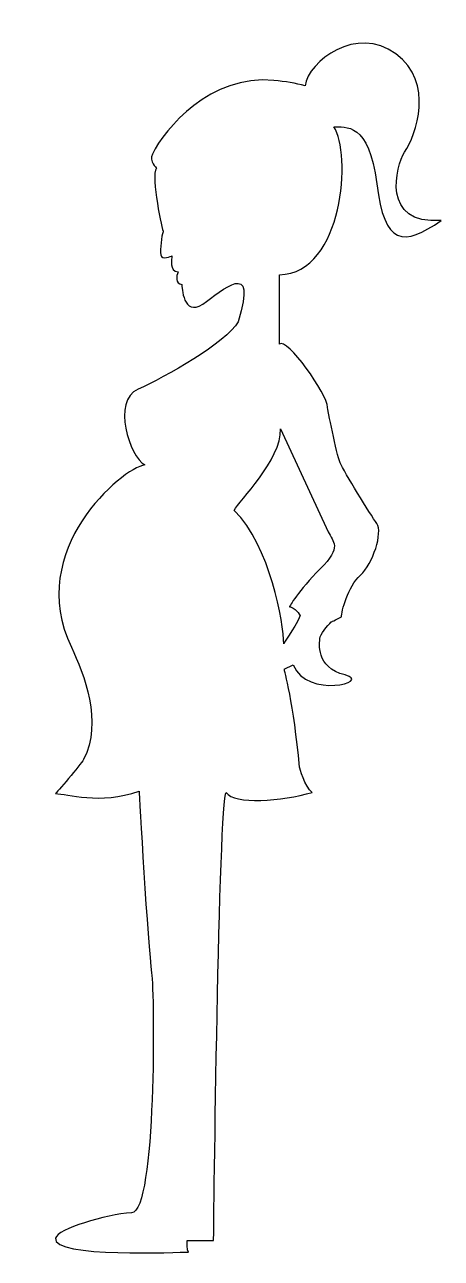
# Model space of a CAD drawing. Header units: centimetres. Extents: x -3.3 to 2.9, y -9.1 to 9.3.
import ezdxf

# ---------------------------------------------------------------- set-up
doc = ezdxf.new("R2010")
doc.units = ezdxf.units.CM
doc.header["$MEASUREMENT"] = 0
doc.layers.add('Camada 1', color=7, linetype='Continuous')

msp = doc.modelspace()

# ---------------------------------------------------------------- linework, layer by layer
at = {"layer": 'Camada 1'}
for points, knots in [([(0.94895, -2.14765), (0.49826, -2.27917), (-0.2153, -2.33553), (-0.32804, -2.14765), (-0.32804, -2.14765), (-0.44075, -2.24152), (-0.51589, -8.66431), (-0.51589, -8.81459), (-0.51589, -8.81459), (-0.51589, -8.81459), (-0.91022, -8.81459), (-0.91022, -8.81459), (-0.91022, -8.81459), (-0.91022, -8.81459), (-0.91022, -8.96482), (-0.89143, -8.98361), (-0.89143, -8.98361), (-1.00406, -8.98361), (-2.91967, -9.07754), (-2.86332, -8.77702), (-2.86332, -8.77702), (-2.83887, -8.64653), (-2.11219, -8.42018), (-1.73657, -8.40139), (-1.73657, -8.40139), (-1.36095, -8.3826), (-1.39351, -5.13119), (-1.43608, -4.83327), (-1.43608, -4.83327), (-1.49244, -4.43893), (-1.62385, -2.14767), (-1.62385, -2.12888), (-1.62385, -2.12888), (-2.20604, -2.33547), (-2.69433, -2.16661), (-2.86332, -2.16661), (-2.86332, -2.16661), (-2.86332, -2.16661), (-2.48777, -1.7347), (-2.44845, -1.65954), (-2.44845, -1.65954), (-2.15913, -1.10651), (-2.44112, -0.3789), (-2.62797, 0.01178), (-2.62797, 0.01178), (-3.32107, 1.46093), (-1.87293, 2.6732), (-1.53871, 2.72265), (-1.53871, 2.72265), (-1.76152, 2.8464), (-2.0338, 3.67584), (-1.6378, 3.84906), (-1.6378, 3.84906), (-1.24164, 4.02242), (-0.32557, 4.54229), (-0.15238, 4.85173), (-0.15238, 4.85173), (0.14472, 5.81725), (-0.38826, 5.31054), (-0.67824, 5.11515), (-0.67824, 5.11515), (-0.9682, 4.91976), (-0.98714, 5.37365), (-0.98714, 5.40513), (-0.98714, 5.40513), (-1.08803, 5.42399), (-1.07252, 5.52467), (-1.04104, 5.59399), (-1.04104, 5.59399), (-1.18595, 5.60661), (-1.13214, 5.78338), (-1.13468, 5.83082), (-1.13468, 5.83082), (-1.13468, 5.83082), (-1.29287, 5.76243), (-1.30216, 5.84553), (-1.30216, 5.84553), (-1.31131, 5.92874), (-1.29057, 6.12993), (-1.26546, 6.19034), (-1.26546, 6.19034), (-1.26546, 6.19034), (-1.4616, 7.00761), (-1.36354, 7.1384), (-1.36354, 7.1384), (-1.36354, 7.1384), (-1.4793, 7.23683), (-1.4249, 7.34634), (-1.4249, 7.34634), (-1.23675, 7.72488), (-0.56905, 8.53149), (0.37993, 8.44156), (0.37993, 8.44156), (0.54974, 8.42547), (0.70315, 8.39862), (0.84131, 8.36113), (0.84131, 8.36113), (0.89259, 8.72559), (1.6063, 9.27021), (2.18841, 8.83831), (2.18841, 8.83831), (2.77055, 8.40638), (2.48882, 7.63641), (2.31986, 7.37347), (2.31986, 7.37347), (2.19061, 7.17233), (1.9631, 6.28429), (2.86448, 6.35935), (2.86448, 6.35935), (2.30108, 5.96494), (2.01945, 5.98364), (1.90674, 6.90392), (1.90674, 6.90392), (1.794, 7.82419), (1.43716, 7.74905), (1.26817, 7.74905), (1.26817, 7.74905), (1.53111, 7.37347), (1.41837, 5.5706), (0.46064, 5.55182), (0.46064, 5.55182), (0.46064, 5.57061), (0.46064, 4.51891), (0.46064, 4.51891), (0.46064, 4.51891), (0.57335, 4.63154), (1.17435, 3.76778), (1.17435, 3.57993), (1.17435, 3.57993), (1.17435, 3.57993), (1.30577, 2.88508), (1.36212, 2.75358), (1.36212, 2.75358), (1.41847, 2.62208), (1.81289, 1.98354), (1.90676, 1.85209), (1.90676, 1.85209), (2.00061, 1.72067), (1.85046, 1.25112), (1.6626, 1.0821), (1.6626, 1.0821), (1.47474, 0.91308), (1.3809, 0.53753), (1.3809, 0.46239), (1.3809, 0.46239), (1.23062, 0.38725), (1.23062, 0.38725), (1.23062, 0.38725), (1.23062, 0.38725), (1.17434, 0.33089), (1.0616, 0.19948), (1.0616, 0.14309), (1.0616, 0.14309), (1.0616, 0.08673), (0.98646, -0.28882), (1.43723, -0.40153), (1.43723, -0.40153), (1.84173, -0.50263), (0.87391, -0.75829), (0.66724, -0.25125), (0.66724, -0.25125), (0.66724, -0.25125), (0.53241, -0.31464), (0.53241, -0.31464), (0.53241, -0.31464), (0.53241, -0.31464), (0.67145, -0.82243), (0.76109, -1.77215), (0.76109, -1.77215), (0.76115, -1.7721), (0.83624, -2.07253), (0.94895, -2.14765)], [0, 0, 0, 0, 0.02272727, 0.02272727, 0.02272727, 0.02272727, 0.04545455, 0.04545455, 0.04545455, 0.04545455, 0.06818182, 0.06818182, 0.06818182, 0.06818182, 0.09090909, 0.09090909, 0.09090909, 0.09090909, 0.11363636, 0.11363636, 0.11363636, 0.11363636, 0.13636364, 0.13636364, 0.13636364, 0.13636364, 0.15909091, 0.15909091, 0.15909091, 0.15909091, 0.18181818, 0.18181818, 0.18181818, 0.18181818, 0.20454545, 0.20454545, 0.20454545, 0.20454545, 0.22727273, 0.22727273, 0.22727273, 0.22727273, 0.25, 0.25, 0.25, 0.25, 0.27272727, 0.27272727, 0.27272727, 0.27272727, 0.29545455, 0.29545455, 0.29545455, 0.29545455, 0.31818182, 0.31818182, 0.31818182, 0.31818182, 0.34090909, 0.34090909, 0.34090909, 0.34090909, 0.36363636, 0.36363636, 0.36363636, 0.36363636, 0.38636364, 0.38636364, 0.38636364, 0.38636364, 0.40909091, 0.40909091, 0.40909091, 0.40909091, 0.43181818, 0.43181818, 0.43181818, 0.43181818, 0.45454545, 0.45454545, 0.45454545, 0.45454545, 0.47727273, 0.47727273, 0.47727273, 0.47727273, 0.5, 0.5, 0.5, 0.5, 0.52272727, 0.52272727, 0.52272727, 0.52272727, 0.54545455, 0.54545455, 0.54545455, 0.54545455, 0.56818182, 0.56818182, 0.56818182, 0.56818182, 0.59090909, 0.59090909, 0.59090909, 0.59090909, 0.61363636, 0.61363636, 0.61363636, 0.61363636, 0.63636364, 0.63636364, 0.63636364, 0.63636364, 0.65909091, 0.65909091, 0.65909091, 0.65909091, 0.68181818, 0.68181818, 0.68181818, 0.68181818, 0.70454545, 0.70454545, 0.70454545, 0.70454545, 0.72727273, 0.72727273, 0.72727273, 0.72727273, 0.75, 0.75, 0.75, 0.75, 0.77272727, 0.77272727, 0.77272727, 0.77272727, 0.79545455, 0.79545455, 0.79545455, 0.79545455, 0.81818182, 0.81818182, 0.81818182, 0.81818182, 0.84090909, 0.84090909, 0.84090909, 0.84090909, 0.86363636, 0.86363636, 0.86363636, 0.86363636, 0.88636364, 0.88636364, 0.88636364, 0.88636364, 0.90909091, 0.90909091, 0.90909091, 0.90909091, 0.93181818, 0.93181818, 0.93181818, 0.93181818, 0.95454545, 0.95454545, 0.95454545, 0.95454545, 1, 1, 1, 1]), ([(-0.20862, 2.04713), (0.32274, 1.51577), (0.52459, 0.36806), (0.52459, 0.05995), (0.52459, 0.05995), (0.53523, 0.09181), (0.75835, 0.41055), (0.76901, 0.48498), (0.76901, 0.48498), (0.76901, 0.48498), (0.684, 0.61248), (0.6096, 0.61248), (0.6096, 0.61248), (0.6096, 0.61248), (0.73716, 0.84632), (1.06659, 1.17575), (1.06659, 1.17575), (1.39602, 1.5051), (1.2578, 1.57961), (1.18343, 1.72828), (1.18343, 1.72828), (1.18343, 1.72828), (0.47948, 3.26064), (0.47948, 3.26064), (0.47948, 3.26064), (0.49011, 2.79302), (-0.14494, 2.1853), (-0.20862, 2.04713)], [0, 0, 0, 0, 0.125, 0.125, 0.125, 0.125, 0.25, 0.25, 0.25, 0.25, 0.375, 0.375, 0.375, 0.375, 0.5, 0.5, 0.5, 0.5, 0.625, 0.625, 0.625, 0.625, 0.75, 0.75, 0.75, 0.75, 1, 1, 1, 1])]:
    msp.add_open_spline(points, degree=3, knots=knots, dxfattribs=at)

doc.saveas('drawing.dxf')
